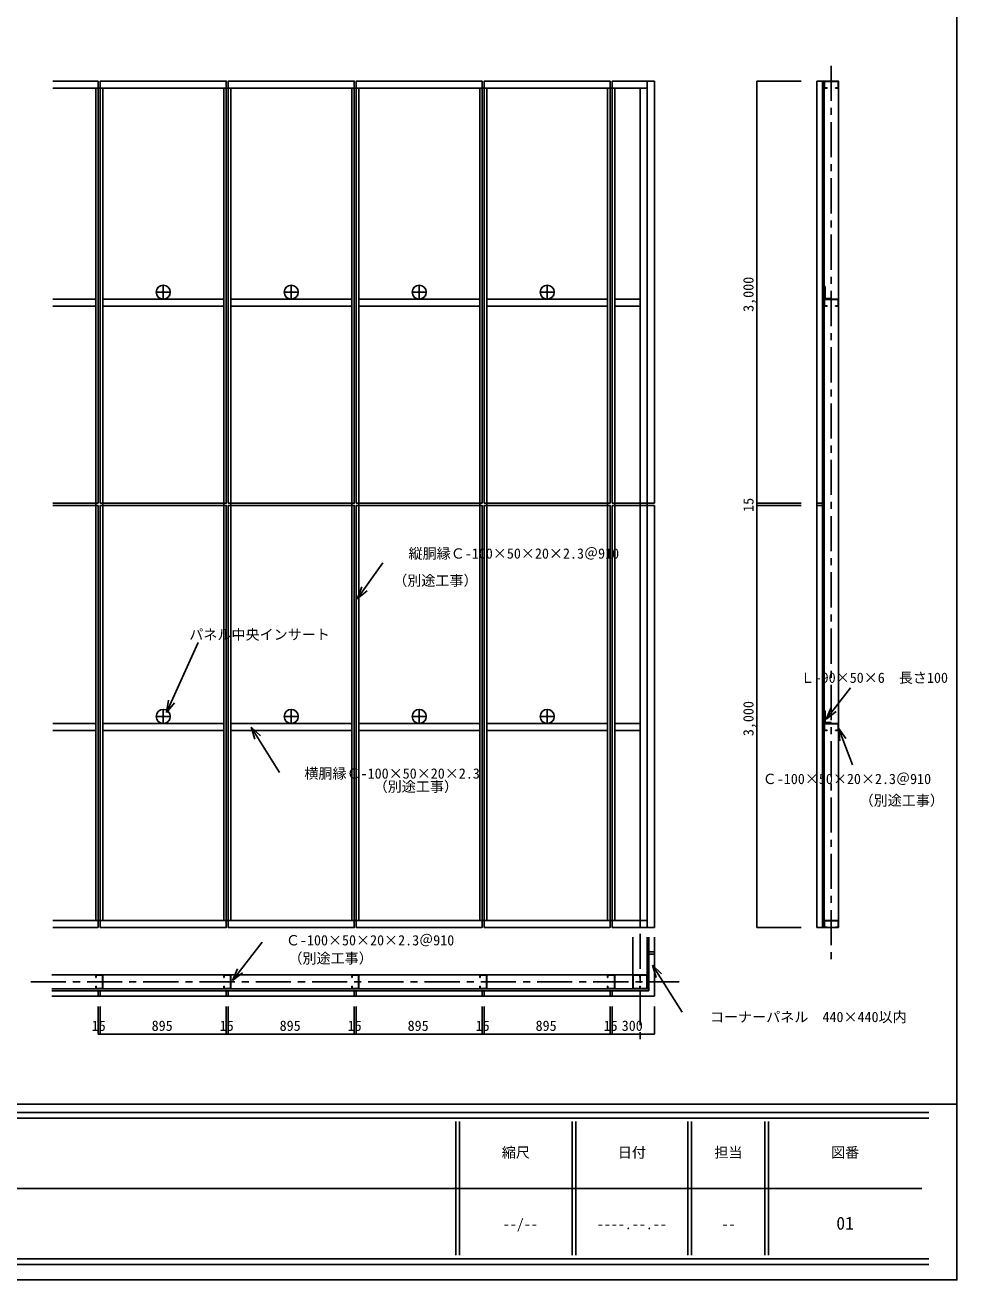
# Model space of a CAD drawing. Units: millimetres on the paper, with parts at other scales. Extents: x -202 to 198, y -146 to 134.
# Drawn here: x 65.6 to 198.1, y -145.7 to 32.7 of the extents above; entities that cross this region are included whole.
import ezdxf
from ezdxf.enums import TextEntityAlignment as Align

# ---------------------------------------------------------------- set-up
doc = ezdxf.new("R2010")
doc.units = ezdxf.units.MM
doc.linetypes.add('CHAIN1', pattern=[8, 5, -1, 1, -1])
for name, color, linetype in [('0-0', 7, 'Continuous'), ('7-0', 7, 'Continuous'), ('7-1', 7, 'Continuous')]:
    doc.layers.add(name, color=color, linetype=linetype)
doc.styles.add('ＭＳ ゴシック', font='')
doc.styles.get('ＭＳ ゴシック').set_extended_font_data('MS Gothic')

msp = doc.modelspace()

# ---------------------------------------------------------------- linework, layer by layer
at = {"layer": '0-0'}
for p, q in [((-201.866, -120.68), (198.134, -120.68)), ((-197.866, -121.88), (194.134, -121.88)), ((194.134, -122.68), (-197.866, -122.68)), ((126.884, -123.18), (126.884, -142.18)), ((127.384, -123.18), (127.384, -142.18)), ((143.434, -123.18), (143.434, -142.18)), ((143.934, -123.18), (143.934, -142.18)), ((159.884, -123.18), (159.884, -142.18)), ((160.384, -123.18), (160.384, -142.18)), ((170.834, -123.18), (170.834, -142.18)), ((171.334, -123.18), (171.334, -142.18)), ((19.634, -132.68), (193.134, -132.68)), ((-197.866, -142.68), (194.134, -142.68)), ((194.134, -143.48), (-197.866, -143.48))]:
    msp.add_line(p, q, dxfattribs=at)
msp.add_lwpolyline([(-201.866, 134.32), (198.134, 134.32), (198.134, -145.68), (-201.866, -145.68)], close=True, dxfattribs=at)
at = {"layer": '7-0', "linetype": 'CHAIN1'}
for p, q in [((180.273, 26.889), (180.273, -100.639)), ((153.065, -96.478), (153.065, -112.33)), ((66.426, -103.323), (158.624, -103.323))]:
    msp.add_line(p, q, dxfattribs=at)
at = {"layer": '7-0'}
for p, q in [((76.015, 24.704), (69.551, 24.704)), ((154.065, 23.704), (69.551, 23.704)), ((75.665, 23.704), (75.665, -94.596)), ((76.015, -35.296), (76.015, 24.704)), ((76.665, 23.704), (76.665, -94.596)), ((93.865, -94.596), (93.865, 23.704)), ((94.865, 23.704), (94.865, -94.596)), ((112.065, -94.596), (112.065, 23.704)), ((113.065, 23.704), (113.065, -94.596)), ((130.265, -94.596), (130.265, 23.704)), ((131.265, 23.704), (131.265, -94.596)), ((148.465, -94.596), (148.465, 23.704)), ((149.115, -35.296), (149.115, 24.704)), ((149.115, 24.704), (155.115, 24.704)), ((149.465, 23.704), (149.465, -94.596)), ((153.065, 23.704), (153.065, -95.596)), ((154.065, 24.704), (154.065, -95.596)), ((155.115, -35.296), (155.115, 24.704)), ((169.695, 24.704), (175.978, 24.704)), ((169.695, 24.704), (169.695, -35.296)), ((178.223, 24.704), (178.223, -95.596)), ((178.223, 24.704), (181.273, 24.704)), ((179.023, 24.704), (179.023, -95.596)), ((179.273, 24.704), (179.273, -95.596)), ((179.273, 23.704), (179.673, 23.704)), ((179.319, 23.75), (179.673, 23.75)), ((179.673, 23.75), (179.673, 23.704)), ((180.873, 23.75), (181.227, 23.75)), ((180.873, 23.704), (180.873, 23.75)), ((180.873, 23.704), (181.273, 23.704)), ((181.227, 23.75), (181.227, 24.658)), ((181.273, 24.704), (181.273, -95.596)), ((84.265, -5.296), (86.265, -5.296)), ((85.265, -4.296), (85.265, -6.296)), ((102.465, -5.296), (104.465, -5.296)), ((103.465, -4.296), (103.465, -6.296)), ((120.665, -5.296), (122.665, -5.296)), ((121.665, -4.296), (121.665, -6.296)), ((138.865, -5.296), (140.865, -5.296)), ((139.865, -4.296), (139.865, -6.296)), ((179.273, -4.496), (179.393, -4.496)), ((75.665, -6.296), (69.551, -6.296)), ((76.665, -6.296), (93.865, -6.296)), ((94.865, -6.296), (112.065, -6.296)), ((113.065, -6.296), (130.265, -6.296)), ((131.265, -6.296), (148.465, -6.296)), ((149.465, -6.296), (153.065, -6.296)), ((180.273, -6.176), (180.273, -6.296)), ((181.227, -7.25), (181.227, -6.342)), ((75.665, -7.296), (69.551, -7.296)), ((76.665, -7.296), (93.865, -7.296)), ((94.865, -7.296), (112.065, -7.296)), ((113.065, -7.296), (130.265, -7.296)), ((131.265, -7.296), (148.465, -7.296)), ((149.465, -7.296), (153.065, -7.296)), ((179.273, -7.296), (179.673, -7.296)), ((179.319, -7.25), (179.673, -7.25)), ((179.673, -7.25), (179.673, -7.296)), ((180.873, -7.25), (181.227, -7.25)), ((180.873, -7.296), (180.873, -7.25)), ((180.873, -7.296), (181.273, -7.296)), ((76.015, -35.296), (69.551, -35.296)), ((76.015, -35.596), (69.551, -35.596)), ((76.015, -35.596), (76.015, -95.596)), ((155.115, -35.296), (149.115, -35.296)), ((155.115, -35.596), (149.115, -35.596)), ((149.115, -95.596), (149.115, -35.596)), ((155.115, -35.596), (155.115, -95.596)), ((169.695, -35.296), (175.978, -35.296)), ((169.695, -35.296), (169.695, -35.596)), ((169.695, -35.596), (175.978, -35.596)), ((169.695, -35.596), (169.695, -95.596)), ((178.223, -35.296), (179.023, -35.296)), ((178.223, -35.596), (179.023, -35.596)), ((112.859, -48.869), (116.507, -43.762)), ((112.859, -48.869), (113.49, -47.184)), ((112.859, -48.869), (114.248, -47.725)), ((85.739, -65.044), (90.239, -55.072)), ((179.552, -65.984), (183.004, -61.525)), ((85.739, -65.044), (86.03, -63.267)), ((85.739, -65.044), (86.879, -63.651)), ((84.265, -65.596), (86.265, -65.596)), ((85.265, -64.596), (85.265, -66.596)), ((102.465, -65.596), (104.465, -65.596)), ((103.465, -64.596), (103.465, -66.596)), ((120.665, -65.596), (122.665, -65.596)), ((121.665, -64.596), (121.665, -66.596)), ((138.865, -65.596), (140.865, -65.596)), ((139.865, -64.596), (139.865, -66.596)), ((179.273, -64.796), (179.393, -64.796)), ((179.552, -65.984), (180.248, -64.324)), ((179.552, -65.984), (180.984, -64.895)), ((75.665, -66.596), (69.551, -66.596)), ((75.665, -67.596), (69.551, -67.596)), ((76.665, -66.596), (93.865, -66.596)), ((76.665, -67.596), (93.865, -67.596)), ((94.865, -66.596), (112.065, -66.596)), ((94.865, -67.596), (112.065, -67.596)), ((97.779, -67.111), (101.792, -73.557)), ((97.779, -67.111), (99.093, -68.341)), ((97.779, -67.111), (98.302, -68.833)), ((113.065, -66.596), (130.265, -66.596)), ((113.065, -67.596), (130.265, -67.596)), ((131.265, -66.596), (148.465, -66.596)), ((131.265, -67.596), (148.465, -67.596)), ((149.465, -66.596), (153.065, -66.596)), ((149.465, -67.596), (153.065, -67.596)), ((179.273, -67.596), (179.673, -67.596)), ((179.319, -67.55), (179.673, -67.55)), ((179.673, -67.55), (179.673, -67.596)), ((180.273, -66.476), (180.273, -66.596)), ((180.873, -67.55), (181.227, -67.55)), ((180.873, -67.596), (180.873, -67.55)), ((180.873, -67.596), (181.273, -67.596)), ((181.227, -67.55), (181.227, -66.642)), ((181.278, -67.279), (183.292, -72.458)), ((181.278, -67.279), (182.342, -68.73)), ((181.278, -67.279), (181.474, -69.068)), ((154.065, -94.596), (69.551, -94.596)), ((76.015, -95.596), (69.551, -95.596)), ((155.115, -95.596), (149.115, -95.596)), ((169.695, -95.596), (175.978, -95.596)), ((178.223, -95.596), (181.273, -95.596)), ((179.273, -95.596), (179.673, -95.596)), ((179.319, -95.55), (179.673, -95.55)), ((179.673, -95.55), (179.673, -95.596)), ((180.873, -95.55), (181.227, -95.55)), ((180.873, -95.596), (180.873, -95.55)), ((180.873, -95.596), (181.273, -95.596)), ((181.227, -95.55), (181.227, -94.642)), ((95.114, -103.139), (99.34, -97.687)), ((152.065, -102.323), (152.065, -96.95)), ((154.065, -96.95), (154.065, -104.323)), ((154.315, -96.95), (154.315, -104.573)), ((155.115, -96.95), (155.115, -105.373)), ((154.315, -99.073), (155.115, -99.073)), ((154.315, -99.373), (155.115, -99.373)), ((95.114, -103.139), (95.811, -101.48)), ((154.821, -100.958), (159.046, -107.638)), ((154.821, -100.958), (156.144, -102.179)), ((154.821, -100.958), (155.356, -102.677)), ((152.065, -102.323), (69.398, -102.323)), ((75.665, -102.323), (75.665, -102.723)), ((75.711, -102.723), (75.665, -102.723)), ((75.711, -102.369), (75.711, -102.723)), ((93.865, -102.323), (93.865, -102.723)), ((93.911, -102.723), (93.865, -102.723)), ((93.911, -102.369), (93.911, -102.723)), ((95.114, -103.139), (96.548, -102.051)), ((112.065, -102.323), (112.065, -102.723)), ((112.111, -102.723), (112.065, -102.723)), ((112.111, -102.369), (112.111, -102.723)), ((130.265, -102.323), (130.265, -102.723)), ((130.311, -102.723), (130.265, -102.723)), ((130.311, -102.369), (130.311, -102.723)), ((148.465, -102.323), (148.465, -102.723)), ((148.511, -102.723), (148.465, -102.723)), ((148.511, -102.369), (148.511, -102.723)), ((153.019, -102.369), (153.019, -102.723)), ((153.019, -102.723), (153.065, -102.723)), ((153.065, -102.323), (153.065, -102.723)), ((153.065, -102.323), (153.065, -102.723)), ((153.111, -102.723), (153.065, -102.723)), ((153.111, -102.369), (153.111, -102.723)), ((69.398, -104.323), (154.315, -104.323)), ((69.398, -104.573), (154.315, -104.573)), ((75.665, -103.923), (75.665, -104.323)), ((75.665, -103.923), (75.711, -103.923)), ((75.711, -103.923), (75.711, -104.277)), ((75.711, -104.277), (76.619, -104.277)), ((76.015, -104.573), (76.015, -105.373)), ((76.315, -104.573), (76.315, -105.373)), ((93.865, -103.923), (93.865, -104.323)), ((93.865, -103.923), (93.911, -103.923)), ((93.911, -103.923), (93.911, -104.277)), ((93.911, -104.277), (94.819, -104.277)), ((94.215, -104.573), (94.215, -105.373)), ((94.515, -104.573), (94.515, -105.373)), ((112.065, -103.923), (112.065, -104.323)), ((112.065, -103.923), (112.111, -103.923)), ((112.111, -103.923), (112.111, -104.277)), ((112.111, -104.277), (113.019, -104.277)), ((112.415, -104.573), (112.415, -105.373)), ((112.715, -104.573), (112.715, -105.373)), ((130.265, -103.923), (130.265, -104.323)), ((130.265, -103.923), (130.311, -103.923)), ((130.311, -103.923), (130.311, -104.277)), ((130.311, -104.277), (131.219, -104.277)), ((130.615, -104.573), (130.615, -105.373)), ((130.915, -104.573), (130.915, -105.373)), ((148.465, -103.923), (148.465, -104.323)), ((148.465, -103.923), (148.511, -103.923)), ((148.511, -103.923), (148.511, -104.277)), ((148.511, -104.277), (149.419, -104.277)), ((148.815, -104.573), (148.815, -105.373)), ((149.115, -104.573), (149.115, -105.373)), ((153.019, -104.277), (152.111, -104.277)), ((153.019, -103.923), (153.019, -104.277)), ((153.065, -103.923), (153.019, -103.923)), ((153.065, -103.923), (153.065, -104.323)), ((153.065, -103.923), (153.111, -103.923)), ((153.065, -103.923), (153.065, -104.323)), ((153.111, -103.923), (153.111, -104.277)), ((153.111, -104.277), (154.019, -104.277)), ((69.398, -105.373), (155.115, -105.373)), ((76.015, -110.773), (76.015, -106.82)), ((76.315, -110.773), (76.315, -106.82)), ((94.215, -110.773), (94.215, -106.82)), ((94.515, -110.773), (94.515, -106.82)), ((112.415, -110.773), (112.415, -106.82)), ((112.715, -110.773), (112.715, -106.82)), ((130.615, -110.773), (130.615, -106.82)), ((130.915, -110.773), (130.915, -106.82)), ((148.815, -110.773), (148.815, -106.82)), ((149.115, -110.773), (149.115, -106.82)), ((155.115, -110.773), (155.115, -106.82)), ((76.315, -110.773), (76.015, -110.773)), ((94.215, -110.773), (76.315, -110.773)), ((94.515, -110.773), (94.215, -110.773)), ((112.415, -110.773), (94.515, -110.773)), ((112.715, -110.773), (112.415, -110.773)), ((130.615, -110.773), (112.715, -110.773)), ((130.915, -110.773), (130.615, -110.773)), ((148.815, -110.773), (130.915, -110.773)), ((149.115, -110.773), (148.815, -110.773)), ((155.115, -110.773), (149.115, -110.773))]:
    msp.add_line(p, q, dxfattribs=at)
for points in [[(76.315, -35.296), (94.215, -35.296), (94.215, 24.704), (76.315, 24.704)], [(94.515, -35.296), (112.415, -35.296), (112.415, 24.704), (94.515, 24.704)], [(112.715, -35.296), (130.615, -35.296), (130.615, 24.704), (112.715, 24.704)], [(130.915, -35.296), (148.815, -35.296), (148.815, 24.704), (130.915, 24.704)], [(76.315, -95.596), (94.215, -95.596), (94.215, -35.596), (76.315, -35.596)], [(94.515, -95.596), (112.415, -95.596), (112.415, -35.596), (94.515, -35.596)], [(112.715, -95.596), (130.615, -95.596), (130.615, -35.596), (112.715, -35.596)], [(130.915, -95.596), (148.815, -95.596), (148.815, -35.596), (130.915, -35.596)]]:
    msp.add_lwpolyline(points, close=True, dxfattribs=at)
for points in [[(181.273, 23.704), (181.273, 24.704), (179.273, 24.704), (179.273, 23.704)], [(181.227, 24.658), (179.319, 24.658), (179.319, 23.75)], [(179.273, -4.496), (179.273, -6.296), (180.273, -6.296)], [(179.393, -4.496), (179.393, -6.176), (180.273, -6.176)], [(181.273, -7.296), (181.273, -6.296), (179.273, -6.296), (179.273, -7.296)], [(181.227, -6.342), (179.319, -6.342), (179.319, -7.25)], [(179.273, -64.796), (179.273, -66.596), (180.273, -66.596)], [(179.393, -64.796), (179.393, -66.476), (180.273, -66.476)], [(181.273, -67.596), (181.273, -66.596), (179.273, -66.596), (179.273, -67.596)], [(181.227, -66.642), (179.319, -66.642), (179.319, -67.55)], [(181.273, -95.596), (181.273, -94.596), (179.273, -94.596), (179.273, -95.596)], [(181.227, -94.642), (179.319, -94.642), (179.319, -95.55)], [(75.665, -104.323), (76.665, -104.323), (76.665, -102.323), (75.665, -102.323)], [(76.619, -104.277), (76.619, -102.369), (75.711, -102.369)], [(93.865, -104.323), (94.865, -104.323), (94.865, -102.323), (93.865, -102.323)], [(94.819, -104.277), (94.819, -102.369), (93.911, -102.369)], [(112.065, -104.323), (113.065, -104.323), (113.065, -102.323), (112.065, -102.323)], [(113.019, -104.277), (113.019, -102.369), (112.111, -102.369)], [(130.265, -104.323), (131.265, -104.323), (131.265, -102.323), (130.265, -102.323)], [(131.219, -104.277), (131.219, -102.369), (130.311, -102.369)], [(148.465, -104.323), (149.465, -104.323), (149.465, -102.323), (148.465, -102.323)], [(149.419, -104.277), (149.419, -102.369), (148.511, -102.369)], [(153.065, -104.323), (152.065, -104.323), (152.065, -102.323), (153.065, -102.323)], [(152.111, -104.277), (152.111, -102.369), (153.019, -102.369)], [(153.065, -104.323), (154.065, -104.323), (154.065, -102.323), (153.065, -102.323)], [(154.019, -104.277), (154.019, -102.369), (153.111, -102.369)]]:
    msp.add_lwpolyline(points, dxfattribs=at)
for centre in [(85.265, -5.296), (103.465, -5.296), (121.665, -5.296), (139.865, -5.296), (85.265, -65.596), (103.465, -65.596), (121.665, -65.596), (139.865, -65.596)]:
    msp.add_circle(centre, 1, dxfattribs=at)
at = {"layer": '7-1'}
for p, q in [((169.695, 24.703), (169.695, 24.705)), ((169.695, -35.297), (169.695, -35.295)), ((169.695, -35.597), (169.695, -35.595)), ((169.695, -95.597), (169.695, -95.595)), ((76.015, -110.774), (76.015, -110.772)), ((76.315, -110.774), (76.315, -110.772)), ((94.215, -110.774), (94.215, -110.772)), ((94.515, -110.774), (94.515, -110.772)), ((112.415, -110.774), (112.415, -110.772)), ((112.715, -110.774), (112.715, -110.772)), ((130.615, -110.774), (130.615, -110.772)), ((130.915, -110.774), (130.915, -110.772)), ((148.815, -110.774), (148.815, -110.772)), ((149.115, -110.774), (149.115, -110.772)), ((155.115, -110.774), (155.115, -110.772))]:
    msp.add_line(p, q, dxfattribs=at)

# ---------------------------------------------------------------- texts
at = {"layer": '0-0', "color": 4, "style": 'ＭＳ ゴシック'}
for s, height, p in [('縮尺', 1.466, (133.409, -128.739)), ('担当', 1.466, (163.652, -128.739)), ('日付', 1.466, (149.909, -128.739)), ('図番', 1.466, (180.234, -128.739)), ('--/--', 1.466, (133.549, -138.915)), ('01', 1.833, (180.984, -139.091)), ('----.--.--', 1.466, (146.909, -138.915)), ('--', 1.466, (164.652, -138.915))]:
    msp.add_text(s, height=height, dxfattribs=at).set_placement(p, align=Align.BOTTOM_LEFT)
at = {"layer": '7-0', "color": 4, "style": 'ＭＳ ゴシック'}
for s, p in [('3,000', (169.647, -8.096)), ('15', (169.647, -36.521)), ('3,000', (169.647, -68.396))]:
    msp.add_text(s, height=1.466, rotation=90, dxfattribs=at).set_placement(p, align=Align.BOTTOM_LEFT)
for s, p in [('縦胴縁Ｃ-100×50×20×2.3＠910', (120.149, -43.609)), ('（別途工事）', (117.968, -47.451)), ('パネル中央インサート', (88.963, -55.126)), ('Ｌ-90×50×6\u3000長さ100', (175.9, -61.264)), ('横胴縁Ｃ-100×50×20×2.3', (105.334, -74.875)), ('（別途工事）', (115.183, -76.733)), ('Ｃ-100×50×20×2.3＠910', (170.517, -75.646)), ('（別途工事）', (184.293, -78.704)), ('Ｃ-100×50×20×2.3＠910', (102.702, -98.578)), ('（別途工事）', (103.066, -101.14)), ('コーナーパネル\u3000440×440以内', (163.014, -109.483)), ('15', (75.09, -110.725)), ('895', (83.615, -110.725)), ('15', (93.29, -110.725)), ('895', (101.815, -110.725)), ('15', (111.49, -110.725)), ('895', (120.015, -110.725)), ('15', (129.69, -110.725)), ('895', (138.215, -110.725)), ('15', (147.89, -110.725)), ('300', (150.465, -110.725))]:
    msp.add_text(s, height=1.466, dxfattribs=at).set_placement(p, align=Align.BOTTOM_LEFT)

doc.saveas('drawing.dxf')
